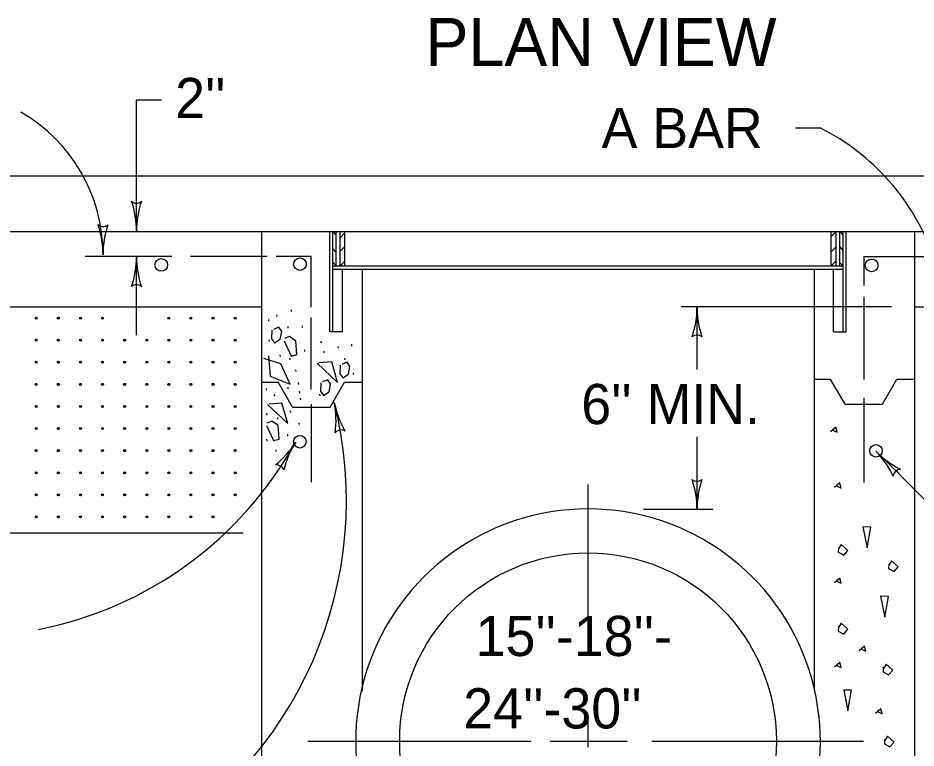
# Model space of a CAD drawing. Extents: x 1000 to 1036.3, y 1000 to 1022.
# Drawn here: x 1009.466 to 1013.936, y 1009.079 to 1012.714 of the extents above; entities that cross this region are included whole.
import ezdxf

# ---------------------------------------------------------------- set-up
doc = ezdxf.new("R2010")
doc.units = 0
for name, color, linetype in [('Level 1', 7, 'Continuous'), ('Level 2', 7, 'Continuous'), ('Level 3', 7, 'Continuous'), ('Level 5', 7, 'Continuous')]:
    doc.layers.add(name, color=color, linetype=linetype)

msp = doc.modelspace()

# ---------------------------------------------------------------- linework, layer by layer
at = {"layer": 'Level 1'}
for p, q in [((1013.4619, 1012.1653), (1013.3369, 1012.1653)), ((1007.6784, 1011.9281), (1015.0534, 1011.9281)), ((1007.6784, 1011.6513), (1013.4284, 1011.6513)), ((1010.6784, 1011.6513), (1010.6784, 1007.6759)), ((1011.0183, 1011.1513), (1011.0183, 1011.6513)), ((1011.0339, 1011.4638), (1011.0339, 1011.6513)), ((1011.0495, 1011.4794), (1011.0495, 1011.6513)), ((1011.0691, 1011.4794), (1011.0691, 1011.6513)), ((1011.0925, 1011.4794), (1011.0925, 1011.6513)), ((1013.4284, 1011.6513), (1015.0534, 1011.6513)), ((1013.5143, 1011.4794), (1013.5143, 1011.6513)), ((1013.5378, 1011.4794), (1013.5378, 1011.6513)), ((1013.5573, 1011.4794), (1013.5573, 1011.6513)), ((1013.5729, 1011.4638), (1013.5729, 1011.6513)), ((1013.5885, 1011.1513), (1013.5885, 1011.6513)), ((1013.9284, 1011.6513), (1013.9284, 1007.6759)), ((1011.0339, 1011.4794), (1013.5729, 1011.4794)), ((1011.0339, 1011.4638), (1013.5729, 1011.4638)), ((1011.0339, 1011.1513), (1011.0339, 1011.4638)), ((1011.0808, 1011.1513), (1011.0808, 1011.4638)), ((1011.1784, 1011.4638), (1011.1784, 1009.3622)), ((1013.4284, 1011.4638), (1013.4284, 1009.3729)), ((1013.526, 1011.1513), (1013.526, 1011.4638)), ((1013.5729, 1011.1513), (1013.5729, 1011.4638)), ((1013.676, 1011.3261), (1013.676, 1010.9137)), ((1007.6784, 1011.2763), (1010.6784, 1011.2763)), ((1013.9284, 1011.2763), (1015.0534, 1011.2763)), ((1011.0808, 1011.1513), (1011.0183, 1011.1513)), ((1013.526, 1011.1513), (1013.5885, 1011.1513)), ((1010.6774, 1010.9013), (1010.6784, 1010.9013)), ((1010.6774, 1010.9013), (1010.6784, 1010.9013)), ((1010.6784, 1010.9013), (1010.7607, 1010.9013)), ((1010.8328, 1010.7763), (1010.7607, 1010.9013)), ((1011.0191, 1010.7763), (1011.0913, 1010.9013)), ((1011.0913, 1010.9013), (1011.1773, 1010.9013)), ((1013.4274, 1010.9166), (1013.4284, 1010.9166)), ((1013.4284, 1010.9166), (1013.5107, 1010.9166)), ((1013.5828, 1010.7916), (1013.5107, 1010.9166)), ((1013.7691, 1010.7916), (1013.8413, 1010.9166)), ((1013.8413, 1010.9166), (1013.9273, 1010.9166)), ((1010.8328, 1010.7763), (1011.0191, 1010.7763)), ((1010.926, 1010.791), (1010.926, 1010.4034)), ((1013.5828, 1010.7916), (1013.7691, 1010.7916)), ((1012.3034, 1009.7047), (1012.3034, 1010.3916)), ((1012.3034, 1009.0834), (1012.3034, 1009.2249)), ((1010.9094, 1009.1134), (1012.0185, 1009.1134)), ((1012.1144, 1009.1134), (1012.4983, 1009.1134)), ((1012.621, 1009.1134), (1013.6741, 1009.1134))]:
    msp.add_line(p, q, dxfattribs=at)
for points in [[(1010.8247, 1011.2614), (1010.8258, 1011.2528)], [(1010.7123, 1011.2133), (1010.7133, 1011.2047)], [(1010.7535, 1011.2362), (1010.7546, 1011.2276)], [(1010.7296, 1011.1596), (1010.7286, 1011.1169), (1010.7435, 1011.0966), (1010.7713, 1011.1148), (1010.7787, 1011.1532), (1010.7648, 1011.1745), (1010.7382, 1011.1638)], [(1010.8086, 1011.1788), (1010.8097, 1011.1702)], [(1010.8798, 1011.1811), (1010.8808, 1011.1725)], [(1010.7145, 1011.1123), (1010.7156, 1011.1037)], [(1010.7907, 1011.1067), (1010.8258, 1011.0309), (1010.8536, 1011.0384), (1010.8483, 1011.1057), (1010.8173, 1011.1281), (1010.7928, 1011.1184)], [(1010.9738, 1011.1053), (1010.9749, 1011.0968)], [(1011.0588, 1011.0778), (1011.0598, 1011.0693)], [(1011.1253, 1011.0893), (1011.1264, 1011.0807)], [(1010.7127, 1011.0322), (1010.7212, 1010.9308), (1010.8215, 1010.8903), (1010.7745, 1010.9917), (1010.6892, 1011.0194)], [(1010.7696, 1011.0365), (1010.7707, 1011.0279)], [(1010.8178, 1011.0204), (1010.8189, 1011.0118)], [(1010.8913, 1011.0618), (1010.8923, 1011.0532)], [(1010.9877, 1011.0548), (1010.9888, 1011.0463)], [(1011.0909, 1011.0204), (1011.092, 1011.0118)], [(1010.955, 1010.9953), (1011.0563, 1010.8993), (1011.0276, 1011.0017), (1010.9635, 1010.9963)], [(1011.0693, 1010.9852), (1011.0683, 1010.9425), (1011.0832, 1010.9222), (1011.1109, 1010.9403), (1011.1183, 1010.9788), (1011.1045, 1011.0001), (1011.0778, 1010.9894)], [(1010.848, 1010.963), (1010.8491, 1010.9544)], [(1011.1345, 1010.947), (1011.1356, 1010.9384)], [(1010.8604, 1010.8984), (1010.8615, 1010.8898)], [(1010.9729, 1010.8979), (1010.9719, 1010.8553), (1010.9868, 1010.8349), (1011.0146, 1010.8531), (1011.022, 1010.8915), (1011.0082, 1010.9128), (1010.9815, 1010.9022)], [(1010.7009, 1010.8695), (1010.702, 1010.8609)], [(1010.8086, 1010.8758), (1010.8097, 1010.8673)], [(1010.866, 1010.8552), (1010.8671, 1010.8466)], [(1010.967, 1010.8414), (1010.9681, 1010.8328)], [(1010.7071, 1010.7904), (1010.8084, 1010.6944), (1010.7797, 1010.7968), (1010.7156, 1010.7915)], [(1010.7408, 1010.8403), (1010.7419, 1010.8317)], [(1010.8706, 1010.8208), (1010.8717, 1010.8122)], [(1010.8205, 1010.7581), (1010.8216, 1010.7495)], [(1010.703, 1010.6853), (1010.7382, 1010.6096), (1010.7659, 1010.6171), (1010.7606, 1010.6843), (1010.7297, 1010.7067), (1010.7051, 1010.6971)], [(1010.7037, 1010.7458), (1010.7048, 1010.7372)], [(1010.7573, 1010.7251), (1010.7583, 1010.7165)], [(1010.8645, 1010.699), (1010.8656, 1010.6904)], [(1013.5169, 1010.6639), (1013.5436, 1010.6511), (1013.5372, 1010.6767), (1013.5105, 1010.6533)], [(1010.8068, 1010.6413), (1010.8078, 1010.6327)], [(1010.7037, 1010.6165), (1010.7048, 1010.6079)], [(1010.749, 1010.5643), (1010.7501, 1010.5557)], [(1013.5373, 1010.3863), (1013.5639, 1010.3735), (1013.5575, 1010.3991), (1013.5308, 1010.3757)], [(1013.6708, 1010.1803), (1013.6922, 1010.0768), (1013.7103, 1010.1792), (1013.6698, 1010.1803)], [(1013.5494, 1010.0781), (1013.5483, 1010.0546), (1013.5761, 1010.0397), (1013.5974, 1010.0632), (1013.5633, 1010.093), (1013.5505, 1010.0717)], [(1013.7999, 1009.9968), (1013.7988, 1009.9733), (1013.8266, 1009.9584), (1013.8479, 1009.9819), (1013.8138, 1010.0118), (1013.801, 1009.9904)], [(1013.5373, 1009.9124), (1013.5639, 1009.8996), (1013.5575, 1009.9252), (1013.5308, 1009.9018)], [(1013.7588, 1009.835), (1013.7802, 1009.7315), (1013.7983, 1009.8339), (1013.7578, 1009.835)], [(1013.5494, 1009.6854), (1013.5483, 1009.6619), (1013.5761, 1009.647), (1013.5974, 1009.6705), (1013.5633, 1009.7003), (1013.5505, 1009.679)], [(1013.6591, 1009.5739), (1013.6858, 1009.5611), (1013.6793, 1009.5867), (1013.6527, 1009.5633)], [(1013.5373, 1009.4927), (1013.5639, 1009.4798), (1013.5575, 1009.5054), (1013.5308, 1009.482)], [(1013.7728, 1009.4823), (1013.7718, 1009.4588), (1013.7995, 1009.4439), (1013.8208, 1009.4674), (1013.7868, 1009.4973), (1013.7739, 1009.4759)], [(1013.576, 1009.3678), (1013.5973, 1009.2643), (1013.6155, 1009.3668), (1013.5749, 1009.3678)], [(1013.7403, 1009.2625), (1013.767, 1009.2497), (1013.7606, 1009.2753), (1013.7339, 1009.2518)], [(1013.7796, 1009.1235), (1013.7785, 1009.1), (1013.8063, 1009.0851), (1013.8276, 1009.1086), (1013.7935, 1009.1384), (1013.7807, 1009.1171)]]:
    msp.add_lwpolyline(points, dxfattribs=at)
for centre, radius in [((1009.5568, 1011.2199), 0.005), ((1009.5568, 1011.2199), 0.0025), ((1009.6668, 1011.2199), 0.005), ((1009.6668, 1011.2199), 0.0025), ((1009.7768, 1011.2199), 0.005), ((1009.7768, 1011.2199), 0.0025), ((1009.8868, 1011.2199), 0.005), ((1009.8868, 1011.2199), 0.0025), ((1010.2168, 1011.2199), 0.005), ((1010.2168, 1011.2199), 0.0025), ((1010.3268, 1011.2199), 0.005), ((1010.3268, 1011.2199), 0.0025), ((1010.4368, 1011.2199), 0.005), ((1010.4368, 1011.2199), 0.0025), ((1010.5468, 1011.2199), 0.005), ((1010.5468, 1011.2199), 0.0025), ((1009.5568, 1011.1099), 0.005), ((1009.5568, 1011.1099), 0.0025), ((1009.6668, 1011.1099), 0.005), ((1009.6668, 1011.1099), 0.0025), ((1009.7768, 1011.1099), 0.005), ((1009.7768, 1011.1099), 0.0025), ((1009.8868, 1011.1099), 0.005), ((1009.8868, 1011.1099), 0.0025), ((1009.9968, 1011.1099), 0.005), ((1009.9968, 1011.1099), 0.0025), ((1010.1068, 1011.1099), 0.005), ((1010.1068, 1011.1099), 0.0025), ((1010.2168, 1011.1099), 0.005), ((1010.2168, 1011.1099), 0.0025), ((1010.3268, 1011.1099), 0.005), ((1010.3268, 1011.1099), 0.0025), ((1010.4368, 1011.1099), 0.005), ((1010.4368, 1011.1099), 0.0025), ((1010.5468, 1011.1099), 0.005), ((1010.5468, 1011.1099), 0.0025), ((1009.5568, 1010.9999), 0.005), ((1009.5568, 1010.9999), 0.0025), ((1009.6668, 1010.9999), 0.005), ((1009.6668, 1010.9999), 0.0025), ((1009.7768, 1010.9999), 0.005), ((1009.7768, 1010.9999), 0.0025), ((1009.8868, 1010.9999), 0.005), ((1009.8868, 1010.9999), 0.0025), ((1009.9968, 1010.9999), 0.005), ((1009.9968, 1010.9999), 0.0025), ((1010.1068, 1010.9999), 0.005), ((1010.1068, 1010.9999), 0.0025), ((1010.2168, 1010.9999), 0.005), ((1010.2168, 1010.9999), 0.0025), ((1010.3268, 1010.9999), 0.005), ((1010.3268, 1010.9999), 0.0025), ((1010.4368, 1010.9999), 0.005), ((1010.4368, 1010.9999), 0.0025), ((1010.5468, 1010.9999), 0.005), ((1010.5468, 1010.9999), 0.0025), ((1009.5568, 1010.8899), 0.005), ((1009.5568, 1010.8899), 0.0025), ((1009.6668, 1010.8899), 0.005), ((1009.6668, 1010.8899), 0.0025), ((1009.7768, 1010.8899), 0.005), ((1009.7768, 1010.8899), 0.0025), ((1009.8868, 1010.8899), 0.005), ((1009.8868, 1010.8899), 0.0025), ((1009.9968, 1010.8899), 0.005), ((1009.9968, 1010.8899), 0.0025), ((1010.1068, 1010.8899), 0.005), ((1010.1068, 1010.8899), 0.0025), ((1010.2168, 1010.8899), 0.005), ((1010.2168, 1010.8899), 0.0025), ((1010.3268, 1010.8899), 0.005), ((1010.3268, 1010.8899), 0.0025), ((1010.4368, 1010.8899), 0.005), ((1010.4368, 1010.8899), 0.0025), ((1010.5468, 1010.8899), 0.005), ((1010.5468, 1010.8899), 0.0025), ((1009.5568, 1010.7799), 0.005), ((1009.5568, 1010.7799), 0.0025), ((1009.6668, 1010.7799), 0.005), ((1009.6668, 1010.7799), 0.0025), ((1009.7768, 1010.7799), 0.005), ((1009.7768, 1010.7799), 0.0025), ((1009.8868, 1010.7799), 0.005), ((1009.8868, 1010.7799), 0.0025), ((1009.9968, 1010.7799), 0.005), ((1009.9968, 1010.7799), 0.0025), ((1010.1068, 1010.7799), 0.005), ((1010.1068, 1010.7799), 0.0025), ((1010.2168, 1010.7799), 0.005), ((1010.2168, 1010.7799), 0.0025), ((1010.3268, 1010.7799), 0.005), ((1010.3268, 1010.7799), 0.0025), ((1010.4368, 1010.7799), 0.005), ((1010.4368, 1010.7799), 0.0025), ((1010.5468, 1010.7799), 0.005), ((1010.5468, 1010.7799), 0.0025), ((1009.5568, 1010.6699), 0.005), ((1009.5568, 1010.6699), 0.0025), ((1009.6668, 1010.6699), 0.005), ((1009.6668, 1010.6699), 0.0025), ((1009.7768, 1010.6699), 0.005), ((1009.7768, 1010.6699), 0.0025), ((1009.8868, 1010.6699), 0.005), ((1009.8868, 1010.6699), 0.0025), ((1009.9968, 1010.6699), 0.005), ((1009.9968, 1010.6699), 0.0025), ((1010.1068, 1010.6699), 0.005), ((1010.1068, 1010.6699), 0.0025), ((1010.2168, 1010.6699), 0.005), ((1010.2168, 1010.6699), 0.0025), ((1010.3268, 1010.6699), 0.005), ((1010.3268, 1010.6699), 0.0025), ((1010.4368, 1010.6699), 0.005), ((1010.4368, 1010.6699), 0.0025), ((1010.5468, 1010.6699), 0.005), ((1010.5468, 1010.6699), 0.0025), ((1009.5568, 1010.5599), 0.005), ((1009.5568, 1010.5599), 0.0025), ((1009.6668, 1010.5599), 0.005), ((1009.6668, 1010.5599), 0.0025), ((1009.7768, 1010.5599), 0.005), ((1009.7768, 1010.5599), 0.0025), ((1009.8868, 1010.5599), 0.005), ((1009.8868, 1010.5599), 0.0025), ((1009.9968, 1010.5599), 0.005), ((1009.9968, 1010.5599), 0.0025), ((1010.1068, 1010.5599), 0.005), ((1010.1068, 1010.5599), 0.0025), ((1010.2168, 1010.5599), 0.005), ((1010.2168, 1010.5599), 0.0025), ((1010.3268, 1010.5599), 0.005), ((1010.3268, 1010.5599), 0.0025), ((1010.4368, 1010.5599), 0.005), ((1010.4368, 1010.5599), 0.0025), ((1010.5468, 1010.5599), 0.005), ((1010.5468, 1010.5599), 0.0025), ((1009.5568, 1010.4499), 0.005), ((1009.5568, 1010.4499), 0.0025), ((1009.6668, 1010.4499), 0.005), ((1009.6668, 1010.4499), 0.0025), ((1009.7768, 1010.4499), 0.005), ((1009.7768, 1010.4499), 0.0025), ((1009.8868, 1010.4499), 0.005), ((1009.8868, 1010.4499), 0.0025), ((1009.9968, 1010.4499), 0.005), ((1009.9968, 1010.4499), 0.0025), ((1010.1068, 1010.4499), 0.005), ((1010.1068, 1010.4499), 0.0025), ((1010.2168, 1010.4499), 0.005), ((1010.2168, 1010.4499), 0.0025), ((1010.3268, 1010.4499), 0.005), ((1010.3268, 1010.4499), 0.0025), ((1010.4368, 1010.4499), 0.005), ((1010.4368, 1010.4499), 0.0025), ((1010.5468, 1010.4499), 0.005), ((1010.5468, 1010.4499), 0.0025), ((1009.5568, 1010.3399), 0.005), ((1009.5568, 1010.3399), 0.0025), ((1009.6668, 1010.3399), 0.005), ((1009.6668, 1010.3399), 0.0025), ((1009.7768, 1010.3399), 0.005), ((1009.7768, 1010.3399), 0.0025), ((1009.8868, 1010.3399), 0.005), ((1009.8868, 1010.3399), 0.0025), ((1009.9968, 1010.3399), 0.005), ((1009.9968, 1010.3399), 0.0025), ((1010.1068, 1010.3399), 0.005), ((1010.1068, 1010.3399), 0.0025), ((1010.2168, 1010.3399), 0.005), ((1010.2168, 1010.3399), 0.0025), ((1010.3268, 1010.3399), 0.005), ((1010.3268, 1010.3399), 0.0025), ((1010.4368, 1010.3399), 0.005), ((1010.4368, 1010.3399), 0.0025), ((1010.5468, 1010.3399), 0.005), ((1010.5468, 1010.3399), 0.0025), ((1009.5568, 1010.2299), 0.005), ((1009.5568, 1010.2299), 0.0025), ((1009.6668, 1010.2299), 0.005), ((1009.6668, 1010.2299), 0.0025), ((1009.7768, 1010.2299), 0.005), ((1009.7768, 1010.2299), 0.0025), ((1009.8868, 1010.2299), 0.005), ((1009.8868, 1010.2299), 0.0025), ((1009.9968, 1010.2299), 0.005), ((1009.9968, 1010.2299), 0.0025), ((1010.1068, 1010.2299), 0.005), ((1010.1068, 1010.2299), 0.0025), ((1010.2168, 1010.2299), 0.005), ((1010.2168, 1010.2299), 0.0025), ((1010.3268, 1010.2299), 0.005), ((1010.3268, 1010.2299), 0.0025), ((1010.4368, 1010.2299), 0.005), ((1010.4368, 1010.2299), 0.0025), ((1012.3034, 1009.1134), 0.9375)]:
    msp.add_circle(centre, radius, dxfattribs=at)
msp.add_arc((1012.3034, 1009.1134), 1.1563, 305.8109, 234.2007, dxfattribs=at)
at = {"layer": 'Level 2'}
for p, q in [((1010.2322, 1011.5263), (1009.8009, 1011.5263)), ((1010.7057, 1011.5263), (1010.3254, 1011.5263)), ((1010.926, 1011.5263), (1010.7504, 1011.5263)), ((1010.926, 1011.2745), (1010.926, 1011.5263)), ((1013.676, 1011.5263), (1014.2303, 1011.5263)), ((1013.676, 1011.5263), (1013.676, 1011.382)), ((1010.926, 1010.8644), (1010.926, 1011.2223)), ((1010.6784, 1010.9013), (1010.6784, 1010.9013)), ((1013.676, 1010.8234), (1013.676, 1010.4013))]:
    msp.add_line(p, q, dxfattribs=at)
for centre in [(1010.1789, 1011.4845), (1010.8692, 1011.4883), (1013.7148, 1011.4821), (1010.869, 1010.6041), (1013.7367, 1010.5588)]:
    msp.add_circle(centre, 0.0313, dxfattribs=at)
at = {"layer": 'Level 3'}
for p, q in [((1011.0495, 1011.6328), (1011.0339, 1011.6513)), ((1013.5142, 1011.6266), (1013.5376, 1011.65)), ((1013.5716, 1011.6338), (1013.5574, 1011.6507)), ((1011.0691, 1011.6202), (1011.0925, 1011.6436)), ((1011.0495, 1011.5463), (1011.0339, 1011.5648)), ((1011.0694, 1011.5528), (1011.0928, 1011.5762)), ((1013.5133, 1011.5501), (1013.5367, 1011.5735)), ((1013.572, 1011.5573), (1013.5578, 1011.5742)), ((1011.0495, 1011.4794), (1011.0339, 1011.498)), ((1011.0691, 1011.4794), (1011.0925, 1011.5028)), ((1013.5142, 1011.48), (1013.5376, 1011.5034)), ((1013.5715, 1011.48), (1013.5573, 1011.4969))]:
    msp.add_line(p, q, dxfattribs=at)
at = {"layer": 'Level 5'}
for p, q in [((1010.0559, 1011.6513), (1010.0559, 1012.3071)), ((1010.0559, 1012.3071), (1010.1809, 1012.3071)), ((1010.0559, 1011.1343), (1010.0559, 1011.5263)), ((1013.814, 1011.2763), (1012.7678, 1011.2763)), ((1012.846, 1010.9639), (1012.846, 1011.2763)), ((1012.846, 1010.2664), (1012.846, 1010.6286)), ((1012.9243, 1010.2664), (1012.58, 1010.2664)), ((1008.131, 1010.1513), (1010.5869, 1010.1513))]:
    msp.add_line(p, q, dxfattribs=at)
for centre, radius, start, end in [((1009.0742, 1011.5385), 0.815, 359.7526, 60.1575), ((1012.951, 1011.1519), 1.1348, 19.7229, 63.2426), ((1010.056, 1011.8296), 0.0375, 228.7746, 310.8913), ((1009.5872, 1011.6513), 0.4688, 0, 18.6688), ((1010.5247, 1011.6513), 0.4688, 161.3472, 179.9939), ((1009.8892, 1011.7132), 0.0375, 228.7746, 310.8913), ((1009.4204, 1011.535), 0.4688, 0, 18.6688), ((1010.3579, 1011.535), 0.4688, 161.3472, 179.9939), ((1009.5872, 1011.6513), 0.4688, 359.9878, 0), ((1009.4204, 1011.535), 0.4688, 359.9878, 0), ((1009.5872, 1011.5263), 0.4688, 341.3472, 359.9939), ((1010.5247, 1011.5263), 0.4688, 179.9878, 180), ((1010.5247, 1011.5263), 0.4688, 180, 198.6688), ((1010.0559, 1011.3481), 0.0375, 48.7746, 130.8913), ((1012.3773, 1011.2763), 0.4688, 341.3472, 359.9939), ((1013.3147, 1011.2763), 0.4688, 179.9878, 180), ((1013.3147, 1011.2763), 0.4688, 180, 198.6688), ((1012.846, 1011.0981), 0.0375, 48.7746, 130.8913), ((1009.1065, 1010.3126), 1.9941, 298.5322, 14.1515), ((1011.5, 1010.8907), 0.4687, 191.1317, 191.1439), ((1011.5, 1010.8907), 0.4687, 191.1439, 209.8127), ((1010.5802, 1010.7095), 0.4687, 352.4911, 11.1378), ((1011.0745, 1010.6252), 0.0375, 59.9185, 142.0352), ((1009.2046, 1011.5127), 1.8785, 281.1666, 331.0296), ((1010.4504, 1010.8509), 0.4687, 309.3881, 328.0348), ((1011.2458, 1010.3547), 0.4687, 148.0409, 166.7097), ((1011.2458, 1010.3547), 0.4687, 148.0287, 148.0409), ((1014.0725, 1010.8837), 0.4687, 224.1034, 224.1156), ((1014.0725, 1010.8837), 0.4687, 224.1034, 224.1156), ((1003.813, 1000.3511), 14.235, 42.42507, 45.80619), ((1014.0725, 1010.8837), 0.4687, 224.1156, 242.7844), ((1013.3995, 1010.2311), 0.4687, 25.4628, 44.1095), ((1014.0725, 1010.8837), 0.4687, 224.1156, 242.7844), ((1013.3995, 1010.2311), 0.4687, 25.4628, 44.1095), ((1010.7537, 1010.4516), 0.0375, 16.8155, 98.9322), ((1013.86, 1010.4294), 0.0375, 92.8902, 175.0069), ((1013.86, 1010.4294), 0.0375, 92.8902, 175.0069), ((1012.8461, 1010.4447), 0.0375, 228.7746, 310.8913), ((1012.3773, 1010.2664), 0.4688, 0, 18.6688), ((1013.3147, 1010.2664), 0.4688, 161.3472, 179.9939), ((1012.3773, 1010.2664), 0.4688, 359.9878, 0)]:
    msp.add_arc(centre, radius, start, end, dxfattribs=at)

# ---------------------------------------------------------------- texts
at = {"layer": 'Level 1'}
for s, height, p in [('PLAN VIEW', 0.24, (1011.4944, 1012.4741)), ("2''", 0.2, (1010.2482, 1012.2156)), ('A BAR', 0.2, (1012.3706, 1012.0663)), ("6'' MIN.", 0.2, (1012.2698, 1010.6918)), ("15''-18''-", 0.2, (1011.7439, 1009.5374)), ("24''-30''", 0.2, (1011.6823, 1009.1769))]:
    msp.add_text(s, height=height, dxfattribs=at).set_placement(p)

doc.saveas('drawing.dxf')
